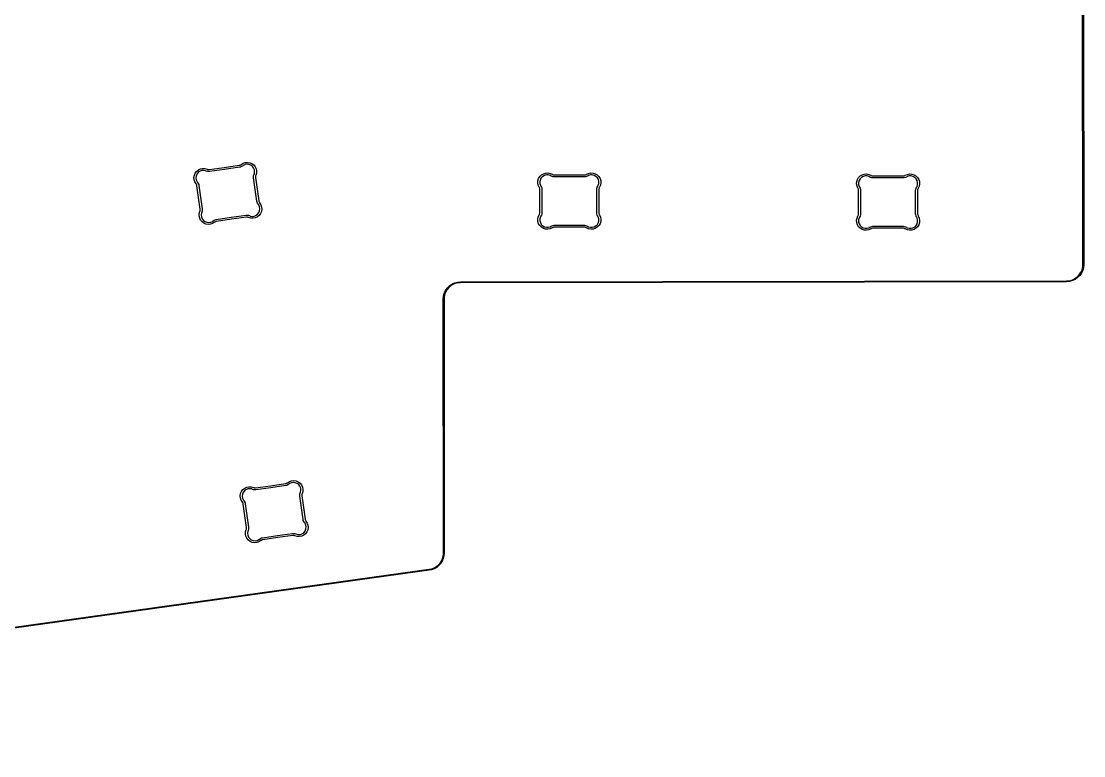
# Model space of a CAD drawing. Header units: inches. Extents: x 0.93 to 10.9, y -5.23 to -1.79.
# Drawn here: x 8.408 to 10.9, y -5.233 to -3.511 of the extents above; entities that cross this region are included whole.
import ezdxf

# ---------------------------------------------------------------- set-up
doc = ezdxf.new("R2010")
doc.units = ezdxf.units.IN
doc.header["$MEASUREMENT"] = 0
doc.layers.add('Edge.Cuts', color=254, linetype='CONTINUOUS', true_color=0xd0d2cd)

msp = doc.modelspace()

# ---------------------------------------------------------------- linework, layer by layer
at = {"layer": 'Edge.Cuts', "linetype": 'CONTINUOUS'}
for p, q in [((10.8976, -4.0813), (10.8958, -1.914)), ((10.8978, -1.914), (10.8996, -4.0813)), ((8.8192, -3.8629), (8.8233, -3.8596)), ((8.8233, -3.8596), (8.8281, -3.8573)), ((8.8306, -3.8613), (8.8263, -3.8631)), ((8.8281, -3.8573), (8.8334, -3.8562)), ((8.8352, -3.8608), (8.8306, -3.8613)), ((8.8334, -3.8562), (8.8387, -3.8565)), ((8.8398, -3.8614), (8.8352, -3.8608)), ((8.8387, -3.8565), (8.8438, -3.858)), ((8.8419, -3.8623), (8.8398, -3.8614)), ((8.8438, -3.858), (8.8446, -3.8583)), ((8.8446, -3.8583), (8.8463, -3.8587)), ((8.8463, -3.8587), (8.848, -3.8588)), ((8.848, -3.8588), (8.8489, -3.8587)), ((8.8489, -3.8587), (8.884, -3.8537)), ((8.8489, -3.8587), (8.8489, -3.8587)), ((8.8846, -3.8584), (8.8495, -3.8634)), ((8.884, -3.8537), (8.9191, -3.8488)), ((8.884, -3.8537), (8.884, -3.8537)), ((8.9197, -3.8535), (8.8846, -3.8584)), ((8.9191, -3.8488), (8.9199, -3.8487)), ((8.9191, -3.8488), (8.9191, -3.8488)), ((8.9222, -3.8529), (8.9197, -3.8535)), ((8.9199, -3.8487), (8.9216, -3.8481)), ((8.9216, -3.8481), (8.9231, -3.8473)), ((8.9246, -3.8519), (8.9222, -3.8529)), ((8.9231, -3.8473), (8.9238, -3.8468)), ((8.9238, -3.8468), (8.9283, -3.8439)), ((8.9238, -3.8468), (8.9238, -3.8468)), ((8.9268, -3.8504), (8.9246, -3.8519)), ((8.9286, -3.8489), (8.9268, -3.8504)), ((8.9268, -3.8504), (8.9268, -3.8504)), ((8.9283, -3.8439), (8.9333, -3.8422)), ((8.9328, -3.847), (8.9286, -3.8489)), ((8.9374, -3.8463), (8.9328, -3.847)), ((8.9333, -3.8422), (8.9386, -3.8418)), ((8.942, -3.8468), (8.9374, -3.8463)), ((8.9386, -3.8418), (8.9439, -3.8426)), ((8.9463, -3.8486), (8.942, -3.8468)), ((8.9439, -3.8426), (8.9488, -3.8447)), ((8.95, -3.8514), (8.9463, -3.8486)), ((8.9488, -3.8447), (8.9531, -3.8479)), ((8.9529, -3.855), (8.95, -3.8514)), ((8.9546, -3.8593), (8.9529, -3.855)), ((8.9531, -3.8479), (8.9564, -3.8521)), ((8.9552, -3.8639), (8.9546, -3.8593)), ((8.9564, -3.8521), (8.9587, -3.8569)), ((8.9587, -3.8569), (8.9597, -3.8621)), ((8.813, -3.8774), (8.8139, -3.8721)), ((8.8135, -3.8827), (8.813, -3.8774)), ((8.8151, -3.8877), (8.8135, -3.8827)), ((8.8139, -3.8721), (8.816, -3.8672)), ((8.816, -3.8672), (8.8192, -3.8629)), ((8.8181, -3.874), (8.8176, -3.8786)), ((8.8176, -3.8786), (8.8183, -3.8832)), ((8.8198, -3.8697), (8.8181, -3.874)), ((8.8183, -3.8832), (8.8202, -3.8874)), ((8.8226, -3.866), (8.8198, -3.8697)), ((8.8263, -3.8631), (8.8226, -3.866)), ((8.8444, -3.8631), (8.8419, -3.8623)), ((8.8469, -3.8635), (8.8444, -3.8631)), ((8.8495, -3.8634), (8.8469, -3.8635)), ((8.8495, -3.8634), (8.8495, -3.8634)), ((8.9525, -3.8757), (8.9528, -3.8731)), ((8.9526, -3.8783), (8.9525, -3.8757)), ((8.9565, -3.9056), (8.9526, -3.8783)), ((8.9526, -3.8783), (8.9526, -3.8783)), ((8.9528, -3.8731), (8.9536, -3.8707)), ((8.9536, -3.8707), (8.9546, -3.8685)), ((8.9536, -3.8707), (8.9536, -3.8707)), ((8.9546, -3.8685), (8.9552, -3.8639)), ((8.9573, -3.875), (8.9572, -3.8768)), ((8.9572, -3.8768), (8.9573, -3.8776)), ((8.9576, -3.8733), (8.9573, -3.875)), ((8.9573, -3.8776), (8.9573, -3.8776)), ((8.9573, -3.8776), (8.9611, -3.9049)), ((8.958, -3.8726), (8.9576, -3.8733)), ((8.9595, -3.8674), (8.958, -3.8726)), ((8.958, -3.8726), (8.958, -3.8726)), ((8.9597, -3.8621), (8.9595, -3.8674)), ((9.6194, -3.8901), (9.6198, -3.8848)), ((9.6198, -3.8848), (9.6213, -3.8797)), ((9.6213, -3.8797), (9.6241, -3.8751)), ((9.6241, -3.8751), (9.6279, -3.8713)), ((9.6253, -3.8821), (9.6241, -3.8866)), ((9.6241, -3.8866), (9.6242, -3.8913)), ((9.6276, -3.8781), (9.6253, -3.8821)), ((9.6308, -3.8748), (9.6276, -3.8781)), ((9.6279, -3.8713), (9.6324, -3.8686)), ((9.6349, -3.8725), (9.6308, -3.8748)), ((9.6324, -3.8686), (9.6375, -3.867)), ((9.6394, -3.8713), (9.6349, -3.8725)), ((9.6375, -3.867), (9.6428, -3.8667)), ((9.644, -3.8714), (9.6394, -3.8713)), ((9.6428, -3.8667), (9.6481, -3.8677)), ((9.6485, -3.8727), (9.644, -3.8714)), ((9.6481, -3.8677), (9.6529, -3.8699)), ((9.6505, -3.8739), (9.6485, -3.8727)), ((9.6528, -3.875), (9.6505, -3.8739)), ((9.6553, -3.8757), (9.6528, -3.875)), ((9.6529, -3.8699), (9.6537, -3.8703)), ((9.6537, -3.8703), (9.6553, -3.8709)), ((9.6553, -3.8709), (9.657, -3.8713)), ((9.6579, -3.876), (9.6553, -3.8757)), ((9.657, -3.8713), (9.6579, -3.8713)), ((9.6579, -3.8713), (9.6933, -3.8713)), ((9.6933, -3.876), (9.6579, -3.876)), ((9.6933, -3.8713), (9.7288, -3.8713)), ((9.7288, -3.876), (9.6933, -3.876)), ((9.7288, -3.8713), (9.7296, -3.8713)), ((9.7313, -3.8757), (9.7288, -3.876)), ((9.7296, -3.8713), (9.7313, -3.8709)), ((9.7313, -3.8709), (9.7329, -3.8703)), ((9.7338, -3.875), (9.7313, -3.8757)), ((9.7329, -3.8703), (9.7337, -3.8699)), ((9.7337, -3.8699), (9.7385, -3.8677)), ((9.7361, -3.8739), (9.7338, -3.875)), ((9.7381, -3.8727), (9.7361, -3.8739)), ((9.7426, -3.8714), (9.7381, -3.8727)), ((9.7385, -3.8677), (9.7438, -3.8667)), ((9.7472, -3.8713), (9.7426, -3.8714)), ((9.7438, -3.8667), (9.7491, -3.867)), ((9.7517, -3.8725), (9.7472, -3.8713)), ((9.7491, -3.867), (9.7542, -3.8686)), ((9.7558, -3.8748), (9.7517, -3.8725)), ((9.7542, -3.8686), (9.7588, -3.8713)), ((9.7591, -3.8781), (9.7558, -3.8748)), ((9.7588, -3.8713), (9.7625, -3.8751)), ((9.7614, -3.8821), (9.7591, -3.8781)), ((9.7625, -3.8866), (9.7614, -3.8821)), ((9.7624, -3.8913), (9.7625, -3.8866)), ((9.7625, -3.8751), (9.7653, -3.8797)), ((9.7653, -3.8797), (9.7669, -3.8848)), ((9.7669, -3.8848), (9.7672, -3.8901)), ((10.3672, -3.8871), (10.3688, -3.882)), ((10.3688, -3.882), (10.3715, -3.8775)), ((10.3715, -3.8775), (10.3753, -3.8737)), ((10.3727, -3.8845), (10.3715, -3.889)), ((10.375, -3.8805), (10.3727, -3.8845)), ((10.3783, -3.8772), (10.375, -3.8805)), ((10.3753, -3.8737), (10.3799, -3.8709)), ((10.3823, -3.8749), (10.3783, -3.8772)), ((10.3799, -3.8709), (10.385, -3.8694)), ((10.3868, -3.8737), (10.3823, -3.8749)), ((10.385, -3.8694), (10.3903, -3.8691)), ((10.3915, -3.8738), (10.3868, -3.8737)), ((10.3903, -3.8691), (10.3955, -3.87)), ((10.3959, -3.8751), (10.3915, -3.8738)), ((10.3955, -3.87), (10.4004, -3.8722)), ((10.3979, -3.8763), (10.3959, -3.8751)), ((10.4002, -3.8774), (10.3979, -3.8763)), ((10.4027, -3.8781), (10.4002, -3.8774)), ((10.4004, -3.8722), (10.4011, -3.8727)), ((10.4011, -3.8727), (10.4027, -3.8733)), ((10.4027, -3.8733), (10.4044, -3.8736)), ((10.4053, -3.8783), (10.4027, -3.8781)), ((10.4044, -3.8736), (10.4053, -3.8736)), ((10.4053, -3.8736), (10.4407, -3.8736)), ((10.4407, -3.8783), (10.4053, -3.8783)), ((10.4407, -3.8736), (10.4762, -3.8736)), ((10.4762, -3.8783), (10.4407, -3.8783)), ((10.4762, -3.8736), (10.4771, -3.8736)), ((10.4788, -3.8781), (10.4762, -3.8783)), ((10.4771, -3.8736), (10.4788, -3.8733)), ((10.4788, -3.8733), (10.4804, -3.8727)), ((10.4813, -3.8774), (10.4788, -3.8781)), ((10.4804, -3.8727), (10.4811, -3.8722)), ((10.4811, -3.8722), (10.486, -3.87)), ((10.4836, -3.8763), (10.4813, -3.8774)), ((10.4856, -3.8751), (10.4836, -3.8763)), ((10.49, -3.8738), (10.4856, -3.8751)), ((10.486, -3.87), (10.4912, -3.8691)), ((10.4947, -3.8737), (10.49, -3.8738)), ((10.4912, -3.8691), (10.4965, -3.8694)), ((10.4992, -3.8749), (10.4947, -3.8737)), ((10.4965, -3.8694), (10.5016, -3.8709)), ((10.5032, -3.8772), (10.4992, -3.8749)), ((10.5016, -3.8709), (10.5062, -3.8737)), ((10.5065, -3.8805), (10.5032, -3.8772)), ((10.5062, -3.8737), (10.51, -3.8775)), ((10.5088, -3.8845), (10.5065, -3.8805)), ((10.51, -3.889), (10.5088, -3.8845)), ((10.51, -3.8775), (10.5127, -3.882)), ((10.5127, -3.882), (10.5143, -3.8871)), ((8.818, -3.8922), (8.8151, -3.8877)), ((8.8186, -3.8929), (8.818, -3.8922)), ((8.818, -3.8922), (8.818, -3.8922)), ((8.8194, -3.8944), (8.8186, -3.8929)), ((8.8199, -3.896), (8.8194, -3.8944)), ((8.8201, -3.8969), (8.8199, -3.896)), ((8.8239, -3.9242), (8.8201, -3.8969)), ((8.8202, -3.8874), (8.8217, -3.8892)), ((8.8217, -3.8892), (8.8217, -3.8892)), ((8.8217, -3.8892), (8.8231, -3.8914)), ((8.8231, -3.8914), (8.8242, -3.8937)), ((8.8242, -3.8937), (8.8247, -3.8962)), ((8.8247, -3.8962), (8.8286, -3.9236)), ((8.9603, -3.9329), (8.9565, -3.9056)), ((8.9611, -3.9049), (8.965, -3.9322)), ((9.6204, -3.8953), (9.6194, -3.8901)), ((9.6226, -3.9002), (9.6204, -3.8953)), ((9.6231, -3.9009), (9.6226, -3.9002)), ((9.6237, -3.9025), (9.6231, -3.9009)), ((9.624, -3.9042), (9.6237, -3.9025)), ((9.624, -3.9051), (9.624, -3.9042)), ((9.624, -3.9327), (9.624, -3.9051)), ((9.6242, -3.8913), (9.6255, -3.8957)), ((9.6255, -3.8957), (9.6267, -3.8977)), ((9.6267, -3.8977), (9.6278, -3.9)), ((9.6278, -3.9), (9.6285, -3.9025)), ((9.6285, -3.9025), (9.6287, -3.9051)), ((9.6287, -3.9051), (9.6287, -3.9327)), ((9.7579, -3.9051), (9.7581, -3.9025)), ((9.7579, -3.9327), (9.7579, -3.9051)), ((9.7581, -3.9025), (9.7588, -3.9)), ((9.7588, -3.9), (9.7599, -3.8977)), ((9.7599, -3.8977), (9.7612, -3.8957)), ((9.7612, -3.8957), (9.7624, -3.8913)), ((9.7629, -3.9025), (9.7626, -3.9042)), ((9.7626, -3.9042), (9.7626, -3.9051)), ((9.7626, -3.9051), (9.7626, -3.9327)), ((9.7635, -3.9009), (9.7629, -3.9025)), ((9.764, -3.9002), (9.7635, -3.9009)), ((9.7662, -3.8953), (9.764, -3.9002)), ((9.7672, -3.8901), (9.7662, -3.8953)), ((10.3669, -3.8924), (10.3672, -3.8871)), ((10.3679, -3.8977), (10.3669, -3.8924)), ((10.3701, -3.9025), (10.3679, -3.8977)), ((10.3705, -3.9033), (10.3701, -3.9025)), ((10.3711, -3.9049), (10.3705, -3.9033)), ((10.3715, -3.9066), (10.3711, -3.9049)), ((10.3715, -3.889), (10.3716, -3.8936)), ((10.3715, -3.9075), (10.3715, -3.9066)), ((10.3715, -3.935), (10.3715, -3.9075)), ((10.3716, -3.8936), (10.3729, -3.8981)), ((10.3729, -3.8981), (10.3741, -3.9001)), ((10.3741, -3.9001), (10.3752, -3.9024)), ((10.3752, -3.9024), (10.3759, -3.9049)), ((10.3759, -3.9049), (10.3762, -3.9075)), ((10.3762, -3.9075), (10.3762, -3.935)), ((10.5053, -3.9075), (10.5056, -3.9049)), ((10.5053, -3.935), (10.5053, -3.9075)), ((10.5056, -3.9049), (10.5063, -3.9024)), ((10.5063, -3.9024), (10.5074, -3.9001)), ((10.5074, -3.9001), (10.5086, -3.8981)), ((10.5086, -3.8981), (10.5099, -3.8936)), ((10.5099, -3.8936), (10.51, -3.889)), ((10.5104, -3.9049), (10.51, -3.9066)), ((10.51, -3.9066), (10.51, -3.9075)), ((10.51, -3.9075), (10.51, -3.935)), ((10.511, -3.9033), (10.5104, -3.9049)), ((10.5114, -3.9025), (10.511, -3.9033)), ((10.5136, -3.8977), (10.5114, -3.9025)), ((10.5146, -3.8924), (10.5136, -3.8977)), ((10.5143, -3.8871), (10.5146, -3.8924)), ((8.8277, -3.9515), (8.8239, -3.9242)), ((8.8286, -3.9236), (8.8324, -3.9509)), ((8.9609, -3.9354), (8.9603, -3.9329)), ((8.9619, -3.9378), (8.9609, -3.9354)), ((8.965, -3.9322), (8.9651, -3.9331)), ((8.9651, -3.9331), (8.9656, -3.9347)), ((8.9656, -3.9347), (8.9665, -3.9362)), ((8.9665, -3.9362), (8.967, -3.9369)), ((9.624, -3.9603), (9.624, -3.9327)), ((9.6287, -3.9327), (9.6287, -3.9603)), ((9.7579, -3.9603), (9.7579, -3.9327)), ((9.7626, -3.9327), (9.7626, -3.9603)), ((10.3715, -3.9626), (10.3715, -3.935)), ((10.3762, -3.935), (10.3762, -3.9626)), ((10.5053, -3.9626), (10.5053, -3.935)), ((10.51, -3.935), (10.51, -3.9626)), ((8.8255, -3.9617), (8.8271, -3.9566)), ((8.8271, -3.9566), (8.8274, -3.9558)), ((8.8271, -3.9566), (8.8271, -3.9566)), ((8.8274, -3.9558), (8.8278, -3.9541)), ((8.8279, -3.9524), (8.8277, -3.9515)), ((8.8278, -3.9541), (8.8279, -3.9524)), ((8.8305, -3.9606), (8.8298, -3.9652)), ((8.8314, -3.9585), (8.8305, -3.9606)), ((8.8322, -3.956), (8.8314, -3.9585)), ((8.8314, -3.9585), (8.8314, -3.9585)), ((8.8314, -3.9585), (8.8314, -3.9585)), ((8.8325, -3.9534), (8.8322, -3.956)), ((8.8324, -3.9509), (8.8324, -3.9509)), ((8.8324, -3.9509), (8.8325, -3.9534)), ((8.9634, -3.9399), (8.9619, -3.9378)), ((8.9624, -3.9632), (8.9652, -3.9595)), ((8.9648, -3.9417), (8.9634, -3.9399)), ((8.9634, -3.9399), (8.9634, -3.9399)), ((8.9667, -3.9459), (8.9648, -3.9417)), ((8.9652, -3.9595), (8.9669, -3.9552)), ((8.9675, -3.9505), (8.9667, -3.9459)), ((8.9669, -3.9552), (8.9675, -3.9505)), ((8.967, -3.9369), (8.967, -3.9369)), ((8.967, -3.9369), (8.9699, -3.9414)), ((8.9712, -3.957), (8.9691, -3.9619)), ((8.9699, -3.9414), (8.9716, -3.9465)), ((8.972, -3.9518), (8.9712, -3.957)), ((8.9716, -3.9465), (8.972, -3.9518)), ((9.6237, -3.9628), (9.624, -3.9611)), ((9.624, -3.9611), (9.624, -3.9603)), ((9.6287, -3.9603), (9.6285, -3.9628)), ((9.7581, -3.9628), (9.7579, -3.9603)), ((9.7626, -3.9603), (9.7626, -3.9611)), ((9.7626, -3.9611), (9.7629, -3.9628)), ((8.8253, -3.967), (8.8255, -3.9617)), ((8.8264, -3.9723), (8.8253, -3.967)), ((8.8286, -3.9771), (8.8264, -3.9723)), ((8.832, -3.9812), (8.8286, -3.9771)), ((8.8298, -3.9652), (8.8304, -3.9698)), ((8.8304, -3.9698), (8.8322, -3.9741)), ((8.8362, -3.9844), (8.832, -3.9812)), ((8.8322, -3.9741), (8.835, -3.9778)), ((8.835, -3.9778), (8.8387, -3.9806)), ((8.8412, -3.9865), (8.8362, -3.9844)), ((8.8387, -3.9806), (8.843, -3.9823)), ((8.8464, -3.9874), (8.8412, -3.9865)), ((8.843, -3.9823), (8.8477, -3.9828)), ((8.8477, -3.9828), (8.8522, -3.9821)), ((8.8568, -3.9852), (8.8517, -3.9869)), ((8.8522, -3.9821), (8.8565, -3.9802)), ((8.8565, -3.9802), (8.8583, -3.9787)), ((8.8613, -3.9824), (8.8568, -3.9852)), ((8.8583, -3.9787), (8.8604, -3.9773)), ((8.8583, -3.9787), (8.8583, -3.9787)), ((8.8604, -3.9773), (8.8628, -3.9762)), ((8.862, -3.9818), (8.8613, -3.9824)), ((8.8613, -3.9824), (8.8613, -3.9824)), ((8.8635, -3.981), (8.862, -3.9818)), ((8.8628, -3.9762), (8.8653, -3.9756)), ((8.8651, -3.9804), (8.8635, -3.981)), ((8.866, -3.9803), (8.8651, -3.9804)), ((8.8653, -3.9756), (8.9004, -3.9707)), ((8.9011, -3.9754), (8.866, -3.9803)), ((8.9004, -3.9707), (8.9355, -3.9658)), ((8.9004, -3.9707), (8.9004, -3.9707)), ((8.9362, -3.9705), (8.9011, -3.9754)), ((8.9355, -3.9658), (8.9381, -3.9657)), ((8.937, -3.9703), (8.9362, -3.9705)), ((8.9362, -3.9705), (8.9362, -3.9705)), ((8.9362, -3.9705), (8.9362, -3.9705)), ((8.9388, -3.9704), (8.937, -3.9703)), ((8.9381, -3.9657), (8.9407, -3.966)), ((8.9404, -3.9708), (8.9388, -3.9704)), ((8.9412, -3.9711), (8.9404, -3.9708)), ((8.9407, -3.966), (8.9431, -3.9668)), ((8.9464, -3.9726), (8.9412, -3.9711)), ((8.9431, -3.9668), (8.9452, -3.9677)), ((8.9452, -3.9677), (8.9498, -3.9684)), ((8.9517, -3.9729), (8.9464, -3.9726)), ((8.9498, -3.9684), (8.9545, -3.9678)), ((8.9569, -3.9718), (8.9517, -3.9729)), ((8.9545, -3.9678), (8.9588, -3.966)), ((8.9617, -3.9696), (8.9569, -3.9718)), ((8.9588, -3.966), (8.9624, -3.9632)), ((8.9659, -3.9662), (8.9617, -3.9696)), ((8.9691, -3.9619), (8.9659, -3.9662)), ((9.6194, -3.9753), (9.6204, -3.97)), ((9.6198, -3.9806), (9.6194, -3.9753)), ((9.6213, -3.9857), (9.6198, -3.9806)), ((9.6204, -3.97), (9.6226, -3.9652)), ((9.6241, -3.9902), (9.6213, -3.9857)), ((9.6226, -3.9652), (9.6231, -3.9644)), ((9.6231, -3.9644), (9.6237, -3.9628)), ((9.6242, -3.9741), (9.6241, -3.9787)), ((9.6241, -3.9787), (9.6253, -3.9832)), ((9.6255, -3.9696), (9.6242, -3.9741)), ((9.6253, -3.9832), (9.6276, -3.9873)), ((9.6267, -3.9676), (9.6255, -3.9696)), ((9.6278, -3.9653), (9.6267, -3.9676)), ((9.6285, -3.9628), (9.6278, -3.9653)), ((9.7588, -3.9653), (9.7581, -3.9628)), ((9.7599, -3.9676), (9.7588, -3.9653)), ((9.7591, -3.9873), (9.7614, -3.9832)), ((9.7612, -3.9696), (9.7599, -3.9676)), ((9.7624, -3.9741), (9.7612, -3.9696)), ((9.7614, -3.9832), (9.7625, -3.9787)), ((9.7625, -3.9787), (9.7624, -3.9741)), ((9.7653, -3.9857), (9.7625, -3.9902)), ((9.7629, -3.9628), (9.7635, -3.9644)), ((9.7635, -3.9644), (9.764, -3.9652)), ((9.764, -3.9652), (9.7662, -3.97)), ((9.7669, -3.9806), (9.7653, -3.9857)), ((9.7662, -3.97), (9.7672, -3.9753)), ((9.7672, -3.9753), (9.7669, -3.9806)), ((10.3669, -3.9776), (10.3679, -3.9724)), ((10.3672, -3.983), (10.3669, -3.9776)), ((10.3688, -3.988), (10.3672, -3.983)), ((10.3679, -3.9724), (10.3701, -3.9675)), ((10.3701, -3.9675), (10.3705, -3.9668)), ((10.3705, -3.9668), (10.3711, -3.9652)), ((10.3711, -3.9652), (10.3715, -3.9635)), ((10.3715, -3.9635), (10.3715, -3.9626)), ((10.3716, -3.9764), (10.3715, -3.9811)), ((10.3715, -3.9811), (10.3727, -3.9856)), ((10.3729, -3.972), (10.3716, -3.9764)), ((10.3727, -3.9856), (10.375, -3.9896)), ((10.3741, -3.97), (10.3729, -3.972)), ((10.3752, -3.9677), (10.3741, -3.97)), ((10.3759, -3.9652), (10.3752, -3.9677)), ((10.3762, -3.9626), (10.3759, -3.9652)), ((10.5056, -3.9652), (10.5053, -3.9626)), ((10.5063, -3.9677), (10.5056, -3.9652)), ((10.5074, -3.97), (10.5063, -3.9677)), ((10.5065, -3.9896), (10.5088, -3.9856)), ((10.5086, -3.972), (10.5074, -3.97)), ((10.5099, -3.9764), (10.5086, -3.972)), ((10.5088, -3.9856), (10.51, -3.9811)), ((10.51, -3.9811), (10.5099, -3.9764)), ((10.51, -3.9626), (10.51, -3.9635)), ((10.51, -3.9635), (10.5104, -3.9652)), ((10.5104, -3.9652), (10.511, -3.9668)), ((10.511, -3.9668), (10.5114, -3.9675)), ((10.5114, -3.9675), (10.5136, -3.9724)), ((10.5143, -3.983), (10.5127, -3.988)), ((10.5136, -3.9724), (10.5146, -3.9776)), ((10.5146, -3.9776), (10.5143, -3.983)), ((8.8517, -3.9869), (8.8464, -3.9874)), ((9.6279, -3.994), (9.6241, -3.9902)), ((9.6276, -3.9873), (9.6308, -3.9905)), ((9.6324, -3.9968), (9.6279, -3.994)), ((9.6308, -3.9905), (9.6349, -3.9929)), ((9.6375, -3.9984), (9.6324, -3.9968)), ((9.6349, -3.9929), (9.6394, -3.994)), ((9.6428, -3.9987), (9.6375, -3.9984)), ((9.6394, -3.994), (9.644, -3.9939)), ((9.6481, -3.9977), (9.6428, -3.9987)), ((9.644, -3.9939), (9.6485, -3.9927)), ((9.6529, -3.9955), (9.6481, -3.9977)), ((9.6485, -3.9927), (9.6505, -3.9914)), ((9.6505, -3.9914), (9.6528, -3.9903)), ((9.6528, -3.9903), (9.6553, -3.9896)), ((9.6537, -3.995), (9.6529, -3.9955)), ((9.6553, -3.9944), (9.6537, -3.995)), ((9.6553, -3.9896), (9.6579, -3.9894)), ((9.657, -3.9941), (9.6553, -3.9944)), ((9.6579, -3.9941), (9.657, -3.9941)), ((9.6579, -3.9894), (9.6933, -3.9894)), ((9.6933, -3.9941), (9.6579, -3.9941)), ((9.6933, -3.9894), (9.7288, -3.9894)), ((9.7288, -3.9941), (9.6933, -3.9941)), ((9.7288, -3.9894), (9.7313, -3.9896)), ((9.7296, -3.9941), (9.7288, -3.9941)), ((9.7313, -3.9944), (9.7296, -3.9941)), ((9.7313, -3.9896), (9.7338, -3.9903)), ((9.7329, -3.995), (9.7313, -3.9944)), ((9.7337, -3.9955), (9.7329, -3.995)), ((9.7385, -3.9977), (9.7337, -3.9955)), ((9.7338, -3.9903), (9.7361, -3.9914)), ((9.7361, -3.9914), (9.7381, -3.9927)), ((9.7381, -3.9927), (9.7426, -3.9939)), ((9.7438, -3.9987), (9.7385, -3.9977)), ((9.7426, -3.9939), (9.7472, -3.994)), ((9.7491, -3.9984), (9.7438, -3.9987)), ((9.7472, -3.994), (9.7517, -3.9929)), ((9.7542, -3.9968), (9.7491, -3.9984)), ((9.7517, -3.9929), (9.7558, -3.9905)), ((9.7588, -3.994), (9.7542, -3.9968)), ((9.7558, -3.9905), (9.7591, -3.9873)), ((9.7625, -3.9902), (9.7588, -3.994)), ((10.3715, -3.9926), (10.3688, -3.988)), ((10.3753, -3.9964), (10.3715, -3.9926)), ((10.375, -3.9896), (10.3783, -3.9929)), ((10.3799, -3.9991), (10.3753, -3.9964)), ((10.3783, -3.9929), (10.3823, -3.9952)), ((10.385, -4.0007), (10.3799, -3.9991)), ((10.3823, -3.9952), (10.3868, -3.9964)), ((10.3903, -4.001), (10.385, -4.0007)), ((10.3868, -3.9964), (10.3915, -3.9963)), ((10.3955, -4), (10.3903, -4.001)), ((10.3915, -3.9963), (10.3959, -3.995)), ((10.4004, -3.9978), (10.3955, -4)), ((10.3959, -3.995), (10.3979, -3.9938)), ((10.3979, -3.9938), (10.4002, -3.9927)), ((10.4002, -3.9927), (10.4027, -3.992)), ((10.4011, -3.9974), (10.4004, -3.9978)), ((10.4027, -3.9968), (10.4011, -3.9974)), ((10.4027, -3.992), (10.4053, -3.9917)), ((10.4044, -3.9965), (10.4027, -3.9968)), ((10.4053, -3.9965), (10.4044, -3.9965)), ((10.4053, -3.9917), (10.4407, -3.9917)), ((10.4407, -3.9965), (10.4053, -3.9965)), ((10.4407, -3.9917), (10.4762, -3.9917)), ((10.4762, -3.9965), (10.4407, -3.9965)), ((10.4762, -3.9917), (10.4788, -3.992)), ((10.4771, -3.9965), (10.4762, -3.9965)), ((10.4788, -3.9968), (10.4771, -3.9965)), ((10.4788, -3.992), (10.4813, -3.9927)), ((10.4804, -3.9974), (10.4788, -3.9968)), ((10.4811, -3.9978), (10.4804, -3.9974)), ((10.486, -4), (10.4811, -3.9978)), ((10.4813, -3.9927), (10.4836, -3.9938)), ((10.4836, -3.9938), (10.4856, -3.995)), ((10.4856, -3.995), (10.49, -3.9963)), ((10.4912, -4.001), (10.486, -4)), ((10.49, -3.9963), (10.4947, -3.9964)), ((10.4965, -4.0007), (10.4912, -4.001)), ((10.4947, -3.9964), (10.4992, -3.9952)), ((10.5016, -3.9991), (10.4965, -4.0007)), ((10.4992, -3.9952), (10.5032, -3.9929)), ((10.5062, -3.9964), (10.5016, -3.9991)), ((10.5032, -3.9929), (10.5065, -3.9896)), ((10.51, -3.9926), (10.5062, -3.9964)), ((10.5127, -3.988), (10.51, -3.9926)), ((10.8964, -4.0912), (10.8976, -4.0846)), ((10.8976, -4.0814), (10.8976, -4.0813)), ((10.8976, -4.0846), (10.8976, -4.0814)), ((10.8996, -4.0814), (10.8989, -4.0883)), ((10.8996, -4.0813), (10.8996, -4.0814)), ((10.8813, -4.1128), (10.8864, -4.1085)), ((10.8901, -4.1072), (10.8851, -4.1121)), ((10.8864, -4.1085), (10.8907, -4.1033)), ((10.8941, -4.1014), (10.8901, -4.1072)), ((10.8907, -4.1033), (10.8941, -4.0975)), ((10.8941, -4.0975), (10.8964, -4.0912)), ((10.8971, -4.0951), (10.8941, -4.1014)), ((10.8989, -4.0883), (10.8971, -4.0951)), ((9.4106, -4.1352), (9.4063, -4.1404)), ((9.4069, -4.1365), (9.4119, -4.1315)), ((9.4158, -4.1309), (9.4106, -4.1352)), ((9.4119, -4.1315), (9.4177, -4.1275)), ((9.4216, -4.1275), (9.4158, -4.1309)), ((9.4177, -4.1275), (9.4241, -4.1245)), ((9.428, -4.1252), (9.4216, -4.1275)), ((9.4241, -4.1245), (9.431, -4.1227)), ((9.4346, -4.124), (9.428, -4.1252)), ((9.431, -4.1227), (9.4378, -4.1221)), ((9.4379, -4.124), (9.4346, -4.124)), ((9.4378, -4.1221), (9.438, -4.122)), ((9.438, -4.124), (9.4379, -4.124)), ((9.438, -4.122), (10.8592, -4.1197)), ((10.8593, -4.1217), (9.438, -4.124)), ((10.8592, -4.1197), (10.8593, -4.1197)), ((10.8593, -4.1197), (10.8626, -4.1197)), ((10.8594, -4.1216), (10.8593, -4.1217)), ((10.8662, -4.121), (10.8594, -4.1216)), ((10.8626, -4.1197), (10.8692, -4.1185)), ((10.873, -4.1191), (10.8662, -4.121)), ((10.8692, -4.1185), (10.8755, -4.1161)), ((10.8794, -4.1162), (10.873, -4.1191)), ((10.8755, -4.1161), (10.8813, -4.1128)), ((10.8851, -4.1121), (10.8794, -4.1162)), ((9.3975, -4.1622), (9.3981, -4.1556)), ((9.3981, -4.1556), (9.3999, -4.1487)), ((9.4006, -4.1526), (9.3994, -4.1592)), ((9.3994, -4.1592), (9.3994, -4.1624)), ((9.3999, -4.1487), (9.4029, -4.1423)), ((9.4029, -4.1462), (9.4006, -4.1526)), ((9.4029, -4.1423), (9.4069, -4.1365)), ((9.4063, -4.1404), (9.4029, -4.1462)), ((9.3974, -4.1624), (9.3975, -4.1622)), ((9.3974, -4.1626), (9.3974, -4.1624)), ((9.3979, -4.7579), (9.3974, -4.1626)), ((9.3974, -4.1626), (9.3974, -4.1626)), ((9.3974, -4.1626), (9.3974, -4.1626)), ((9.3994, -4.1624), (9.3999, -4.7579)), ((8.9246, -4.6133), (8.9278, -4.609)), ((8.9278, -4.609), (8.932, -4.6056)), ((8.935, -4.6092), (8.9313, -4.612)), ((8.932, -4.6056), (8.9368, -4.6034)), ((8.9392, -4.6074), (8.935, -4.6092)), ((8.9368, -4.6034), (8.942, -4.6023)), ((8.9439, -4.6068), (8.9392, -4.6074)), ((8.942, -4.6023), (8.9474, -4.6025)), ((8.9485, -4.6075), (8.9439, -4.6068)), ((8.9474, -4.6025), (8.9525, -4.6041)), ((8.9506, -4.6084), (8.9485, -4.6075)), ((8.953, -4.6092), (8.9506, -4.6084)), ((8.9525, -4.6041), (8.9533, -4.6044)), ((8.9556, -4.6095), (8.953, -4.6092)), ((8.9533, -4.6044), (8.9549, -4.6048)), ((8.9549, -4.6048), (8.9567, -4.6049)), ((8.9582, -4.6094), (8.9556, -4.6095)), ((8.9567, -4.6049), (8.9575, -4.6047)), ((8.9575, -4.6047), (8.9926, -4.5998)), ((8.9575, -4.6047), (8.9575, -4.6047)), ((8.9933, -4.6045), (8.9582, -4.6094)), ((8.9582, -4.6094), (8.9582, -4.6094)), ((8.9926, -4.5998), (9.0277, -4.5949)), ((8.9926, -4.5998), (8.9926, -4.5998)), ((9.0284, -4.5996), (8.9933, -4.6045)), ((9.0277, -4.5949), (9.0286, -4.5948)), ((9.0277, -4.5949), (9.0277, -4.5949)), ((9.0309, -4.599), (9.0284, -4.5996)), ((9.0286, -4.5948), (9.0302, -4.5942)), ((9.0302, -4.5942), (9.0317, -4.5934)), ((9.0333, -4.5979), (9.0309, -4.599)), ((9.0317, -4.5934), (9.0324, -4.5928)), ((9.0324, -4.5928), (9.0369, -4.59)), ((9.0324, -4.5928), (9.0324, -4.5928)), ((9.0354, -4.5965), (9.0333, -4.5979)), ((9.0372, -4.595), (9.0354, -4.5965)), ((9.0354, -4.5965), (9.0354, -4.5965)), ((9.0369, -4.59), (9.042, -4.5883)), ((9.0415, -4.5931), (9.0372, -4.595)), ((9.046, -4.5924), (9.0415, -4.5931)), ((9.042, -4.5883), (9.0473, -4.5878)), ((9.0507, -4.5929), (9.046, -4.5924)), ((9.0473, -4.5878), (9.0525, -4.5887)), ((9.055, -4.5946), (9.0507, -4.5929)), ((9.0525, -4.5887), (9.0575, -4.5908)), ((9.0587, -4.5974), (9.055, -4.5946)), ((9.0575, -4.5908), (9.0617, -4.594)), ((9.0615, -4.6011), (9.0587, -4.5974)), ((9.0633, -4.6054), (9.0615, -4.6011)), ((9.0617, -4.594), (9.0651, -4.5981)), ((9.0639, -4.61), (9.0633, -4.6054)), ((9.0651, -4.5981), (9.0673, -4.6029)), ((9.0673, -4.6029), (9.0684, -4.6082)), ((9.0684, -4.6082), (9.0682, -4.6135)), ((8.9217, -4.6234), (8.9225, -4.6182)), ((8.9221, -4.6287), (8.9217, -4.6234)), ((8.9238, -4.6338), (8.9221, -4.6287)), ((8.9225, -4.6182), (8.9246, -4.6133)), ((8.9267, -4.6383), (8.9238, -4.6338)), ((8.9268, -4.62), (8.9262, -4.6247)), ((8.9262, -4.6247), (8.927, -4.6292)), ((8.9285, -4.6157), (8.9268, -4.62)), ((8.927, -4.6292), (8.9289, -4.6335)), ((8.9313, -4.612), (8.9285, -4.6157)), ((8.9289, -4.6335), (8.9303, -4.6353)), ((9.0612, -4.6218), (9.0615, -4.6192)), ((9.0613, -4.6243), (9.0612, -4.6218)), ((9.0651, -4.6516), (9.0613, -4.6243)), ((9.0613, -4.6243), (9.0613, -4.6243)), ((9.0615, -4.6192), (9.0623, -4.6167)), ((9.0623, -4.6167), (9.0632, -4.6146)), ((9.0623, -4.6167), (9.0623, -4.6167)), ((9.0632, -4.6146), (9.0639, -4.61)), ((9.0659, -4.6211), (9.0658, -4.6228)), ((9.0658, -4.6228), (9.066, -4.6237)), ((9.0663, -4.6194), (9.0659, -4.6211)), ((9.066, -4.6237), (9.066, -4.6237)), ((9.066, -4.6237), (9.0698, -4.651)), ((9.0666, -4.6186), (9.0663, -4.6194)), ((9.0682, -4.6135), (9.0666, -4.6186)), ((9.0666, -4.6186), (9.0666, -4.6186)), ((8.9272, -4.639), (8.9267, -4.6383)), ((8.9267, -4.6383), (8.9267, -4.6383)), ((8.9281, -4.6405), (8.9272, -4.639)), ((8.9286, -4.6421), (8.9281, -4.6405)), ((8.9287, -4.643), (8.9286, -4.6421)), ((8.9326, -4.6703), (8.9287, -4.643)), ((8.9303, -4.6353), (8.9303, -4.6353)), ((8.9303, -4.6353), (8.9318, -4.6374)), ((8.9318, -4.6374), (8.9328, -4.6398)), ((8.9328, -4.6398), (8.9334, -4.6423)), ((8.9334, -4.6423), (8.9372, -4.6696)), ((9.069, -4.6789), (9.0651, -4.6516)), ((9.0698, -4.651), (9.0736, -4.6783)), ((8.9364, -4.6976), (8.9326, -4.6703)), ((8.9372, -4.6696), (8.9411, -4.6969)), ((9.0695, -4.6815), (9.069, -4.6789)), ((9.0706, -4.6838), (9.0695, -4.6815)), ((9.072, -4.686), (9.0706, -4.6838)), ((9.0736, -4.6783), (9.0738, -4.6791)), ((9.0738, -4.6791), (9.0743, -4.6808)), ((9.0743, -4.6808), (9.0751, -4.6823)), ((9.0751, -4.6823), (9.0757, -4.683)), ((9.0757, -4.683), (9.0757, -4.683)), ((9.0757, -4.683), (9.0786, -4.6875)), ((8.934, -4.7131), (8.9342, -4.7078)), ((8.9342, -4.7078), (8.9357, -4.7026)), ((8.9357, -4.7026), (8.9361, -4.7019)), ((8.9357, -4.7026), (8.9357, -4.7026)), ((8.9361, -4.7019), (8.9364, -4.7002)), ((8.9365, -4.6984), (8.9364, -4.6976)), ((8.9364, -4.7002), (8.9365, -4.6984)), ((8.9391, -4.7067), (8.9385, -4.7113)), ((8.9401, -4.7045), (8.9391, -4.7067)), ((8.9409, -4.7021), (8.9401, -4.7045)), ((8.9401, -4.7045), (8.9401, -4.7045)), ((8.9401, -4.7045), (8.9401, -4.7045)), ((8.9412, -4.6995), (8.9409, -4.7021)), ((8.9411, -4.6969), (8.9411, -4.6969)), ((8.9411, -4.6969), (8.9412, -4.6995)), ((9.0711, -4.7092), (9.0739, -4.7055)), ((9.0735, -4.6878), (9.072, -4.686)), ((9.072, -4.686), (9.072, -4.686)), ((9.0754, -4.692), (9.0735, -4.6878)), ((9.0739, -4.7055), (9.0756, -4.7012)), ((9.0777, -4.708), (9.0745, -4.7123)), ((9.0761, -4.6966), (9.0754, -4.692)), ((9.0756, -4.7012), (9.0761, -4.6966)), ((9.0798, -4.7031), (9.0777, -4.708)), ((9.0786, -4.6875), (9.0802, -4.6925)), ((9.0807, -4.6978), (9.0798, -4.7031)), ((9.0802, -4.6925), (9.0807, -4.6978)), ((8.935, -4.7183), (8.934, -4.7131)), ((8.9373, -4.7231), (8.935, -4.7183)), ((8.9407, -4.7273), (8.9373, -4.7231)), ((8.9385, -4.7113), (8.9391, -4.7159)), ((8.9391, -4.7159), (8.9408, -4.7202)), ((8.9449, -4.7305), (8.9407, -4.7273)), ((8.9408, -4.7202), (8.9437, -4.7238)), ((8.9437, -4.7238), (8.9474, -4.7266)), ((8.9498, -4.7326), (8.9449, -4.7305)), ((8.9474, -4.7266), (8.9517, -4.7283)), ((8.9551, -4.7334), (8.9498, -4.7326)), ((8.9517, -4.7283), (8.9563, -4.7289)), ((8.9604, -4.733), (8.9551, -4.7334)), ((8.9563, -4.7289), (8.9609, -4.7282)), ((8.9654, -4.7313), (8.9604, -4.733)), ((8.9609, -4.7282), (8.9651, -4.7263)), ((8.9651, -4.7263), (8.9669, -4.7248)), ((8.9699, -4.7284), (8.9654, -4.7313)), ((8.9669, -4.7248), (8.9691, -4.7233)), ((8.9669, -4.7248), (8.9669, -4.7248)), ((8.9691, -4.7233), (8.9715, -4.7223)), ((8.9706, -4.7279), (8.9699, -4.7284)), ((8.9699, -4.7284), (8.9699, -4.7284)), ((8.9721, -4.7271), (8.9706, -4.7279)), ((8.9715, -4.7223), (8.974, -4.7217)), ((8.9738, -4.7265), (8.9721, -4.7271)), ((8.9746, -4.7264), (8.9738, -4.7265)), ((8.974, -4.7217), (9.0091, -4.7168)), ((9.0097, -4.7214), (8.9746, -4.7264)), ((9.0091, -4.7168), (9.0442, -4.7118)), ((9.0091, -4.7168), (9.0091, -4.7168)), ((9.0448, -4.7165), (9.0097, -4.7214)), ((9.0442, -4.7118), (9.0468, -4.7117)), ((9.0457, -4.7164), (9.0448, -4.7165)), ((9.0448, -4.7165), (9.0448, -4.7165)), ((9.0448, -4.7165), (9.0448, -4.7165)), ((9.0474, -4.7165), (9.0457, -4.7164)), ((9.0468, -4.7117), (9.0493, -4.7121)), ((9.0491, -4.7169), (9.0474, -4.7165)), ((9.0499, -4.7172), (9.0491, -4.7169)), ((9.0493, -4.7121), (9.0518, -4.7129)), ((9.055, -4.7187), (9.0499, -4.7172)), ((9.0518, -4.7129), (9.0539, -4.7138)), ((9.0539, -4.7138), (9.0585, -4.7144)), ((9.0603, -4.719), (9.055, -4.7187)), ((9.0585, -4.7144), (9.0631, -4.7139)), ((9.0656, -4.7179), (9.0603, -4.719)), ((9.0631, -4.7139), (9.0674, -4.7121)), ((9.0704, -4.7156), (9.0656, -4.7179)), ((9.0674, -4.7121), (9.0711, -4.7092)), ((9.0745, -4.7123), (9.0704, -4.7156)), ((9.3979, -4.7614), (9.3979, -4.7579)), ((9.3999, -4.7579), (9.3993, -4.7644)), ((9.3999, -4.7579), (9.3999, -4.7579)), ((9.3999, -4.7579), (9.3999, -4.7579)), ((9.3854, -4.7865), (9.3902, -4.7812)), ((9.3916, -4.7823), (9.3873, -4.7872)), ((9.3902, -4.7812), (9.394, -4.7752)), ((9.3952, -4.7768), (9.3916, -4.7823)), ((9.394, -4.7752), (9.3966, -4.7685)), ((9.3977, -4.7708), (9.3952, -4.7768)), ((9.3966, -4.7685), (9.3979, -4.7614)), ((9.3993, -4.7644), (9.3977, -4.7708)), ((6.248, -5.2309), (9.3699, -4.7951)), ((9.3702, -4.797), (6.2482, -5.2329)), ((9.3699, -4.7951), (9.3732, -4.7941)), ((9.3703, -4.797), (9.3702, -4.797)), ((9.3704, -4.797), (9.3703, -4.797)), ((9.3765, -4.7946), (9.3704, -4.797)), ((9.3732, -4.7941), (9.3797, -4.7909)), ((9.3822, -4.7914), (9.3765, -4.7946)), ((9.3797, -4.7909), (9.3854, -4.7865)), ((9.3873, -4.7872), (9.3822, -4.7914))]:
    msp.add_line(p, q, dxfattribs=at)

doc.saveas('drawing.dxf')
